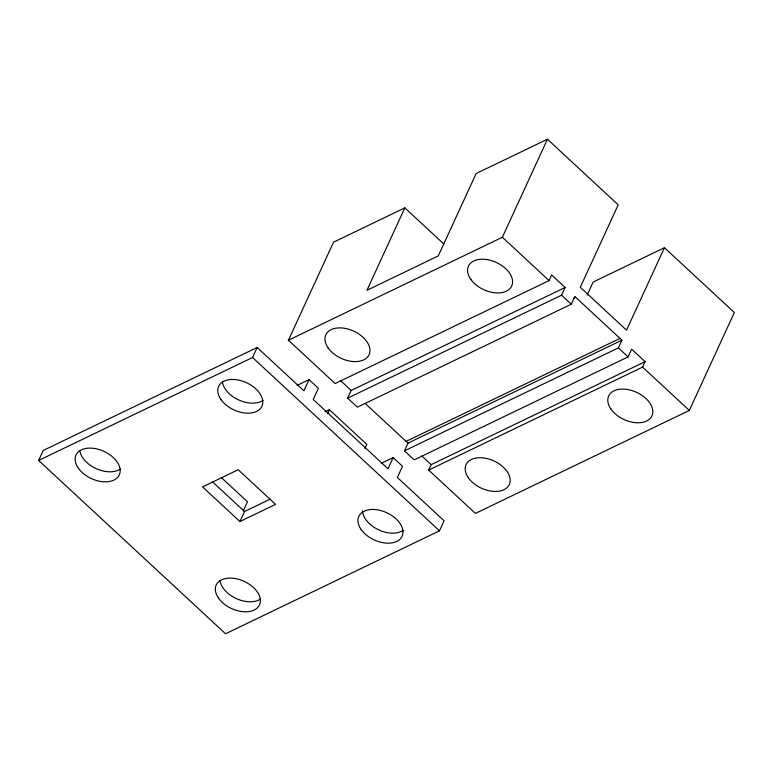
<?xml version="1.0" encoding="UTF-8"?>
<svg xmlns="http://www.w3.org/2000/svg" width="773" height="773" viewBox="0 0 773 773"><rect width="100%" height="100%" fill="white"/><g stroke="black" fill="none" stroke-linecap="round" stroke-linejoin="round"><path stroke-width="1.16" d="M38.65 460.457L43.259 450.437L257.167 347.473L303.895 390.8L309.045 379.62L318.389 388.288L313.239 399.467L388.007 468.796L393.148 457.606L402.491 466.274L397.351 477.463L444.079 520.789L439.47 530.809L225.552 633.773L38.65 460.457L252.558 357.503L257.167 347.473M243.263 510.943L247.476 501.793L221.387 477.608M239.92 521.543L275.575 504.383L238.19 469.723L202.545 486.884L239.92 521.543L244.529 511.523L270.25 499.145M404.839 207.869L366.933 290.29L438.262 255.921L476.139 173.548L547.439 139.227L618.207 204.845L580.291 287.285L626.526 330.158L664.442 247.718L734.35 312.534L689.323 410.434L475.405 513.407L428.677 470.081L431.179 464.631L645.097 361.667L631.647 349.183L628.082 356.904L414.173 459.867L404.453 450.852L408.009 443.142L621.917 340.178L574.812 296.503L571.266 304.224L357.358 407.178L347.637 398.163L351.184 390.452L565.111 287.479L551.642 275.014L549.072 280.599L335.153 383.563L288.435 340.236L333.53 242.191L404.839 207.869L443.76 243.959M327.53 413.768L329.395 409.7L366.779 444.369L364.904 448.437M288.213 340.342L502.363 237.253L547.439 139.227M587.151 295.054L593.142 282.039L664.442 247.718M404.453 450.852L618.371 347.898L621.917 340.178M428.677 470.081L642.595 367.107L645.097 361.667M347.637 398.163L561.546 295.209L565.111 287.479M297.093 385.369L309.045 379.62M325.056 411.787L329.395 409.7M573.508 298.359L575.682 297.305M406.105 441.383L620.014 338.419M381.205 463.356L393.148 457.606M502.363 237.253L549.072 280.599M642.595 367.107L689.323 410.434M561.546 295.209L571.266 304.224M618.371 347.898L628.082 356.904M340.255 380.316L351.184 390.452M365.243 403.496L408.009 443.142M421.932 456.051L431.179 464.631M252.558 357.503L439.47 530.809M212.372 481.695L244.529 511.523M260.646 598.93A23.808 14.987 24.7 0 1 236.422 598.64A23.808 14.987 24.7 0 1 220.025 580.581M403.245 530.288A23.808 14.987 24.7 0 1 378.326 529.679A23.808 14.987 24.7 0 1 362.547 510.885M120.462 468.94A23.808 14.987 24.7 0 1 96.248 468.66A23.808 14.987 24.7 0 1 79.841 450.591M263.071 400.308A23.808 14.987 24.7 0 1 238.857 400.018A23.808 14.987 24.7 0 1 222.45 381.949M468.457 477.898A23.808 14.987 24.7 0 0 507.455 487.241A23.808 14.987 24.7 0 0 487.164 458.602A23.808 14.987 24.7 0 0 468.457 477.898M611.066 409.246A23.808 14.987 24.7 0 0 650.064 418.589A23.808 14.987 24.7 0 0 629.773 389.959A23.808 14.987 24.7 0 0 611.066 409.246M470.825 279.401A23.808 14.987 24.7 0 0 509.822 288.754A23.808 14.987 24.7 0 0 489.522 260.105A23.808 14.987 24.7 0 0 470.825 279.401M328.216 348.053A23.808 14.987 24.7 0 0 367.214 357.406A23.808 14.987 24.7 0 0 346.913 328.757A23.808 14.987 24.7 0 0 328.216 348.053M221.039 399.641A23.808 14.987 24.7 0 0 260.037 408.985A23.808 14.987 24.7 0 0 239.736 380.345A23.808 14.987 24.7 0 0 221.039 399.641M78.431 468.283A23.808 14.987 24.7 0 0 117.428 477.627A23.808 14.987 24.7 0 0 97.127 448.987A23.808 14.987 24.7 0 0 78.431 468.283M218.614 598.263A23.808 14.987 24.7 0 0 257.612 607.607A23.808 14.987 24.7 0 0 237.311 578.967A23.808 14.987 24.7 0 0 218.614 598.263M361.213 529.621A23.808 14.987 24.7 0 0 400.221 538.974A23.808 14.987 24.7 0 0 379.92 510.335A23.808 14.987 24.7 0 0 361.213 529.621"/></g></svg>
